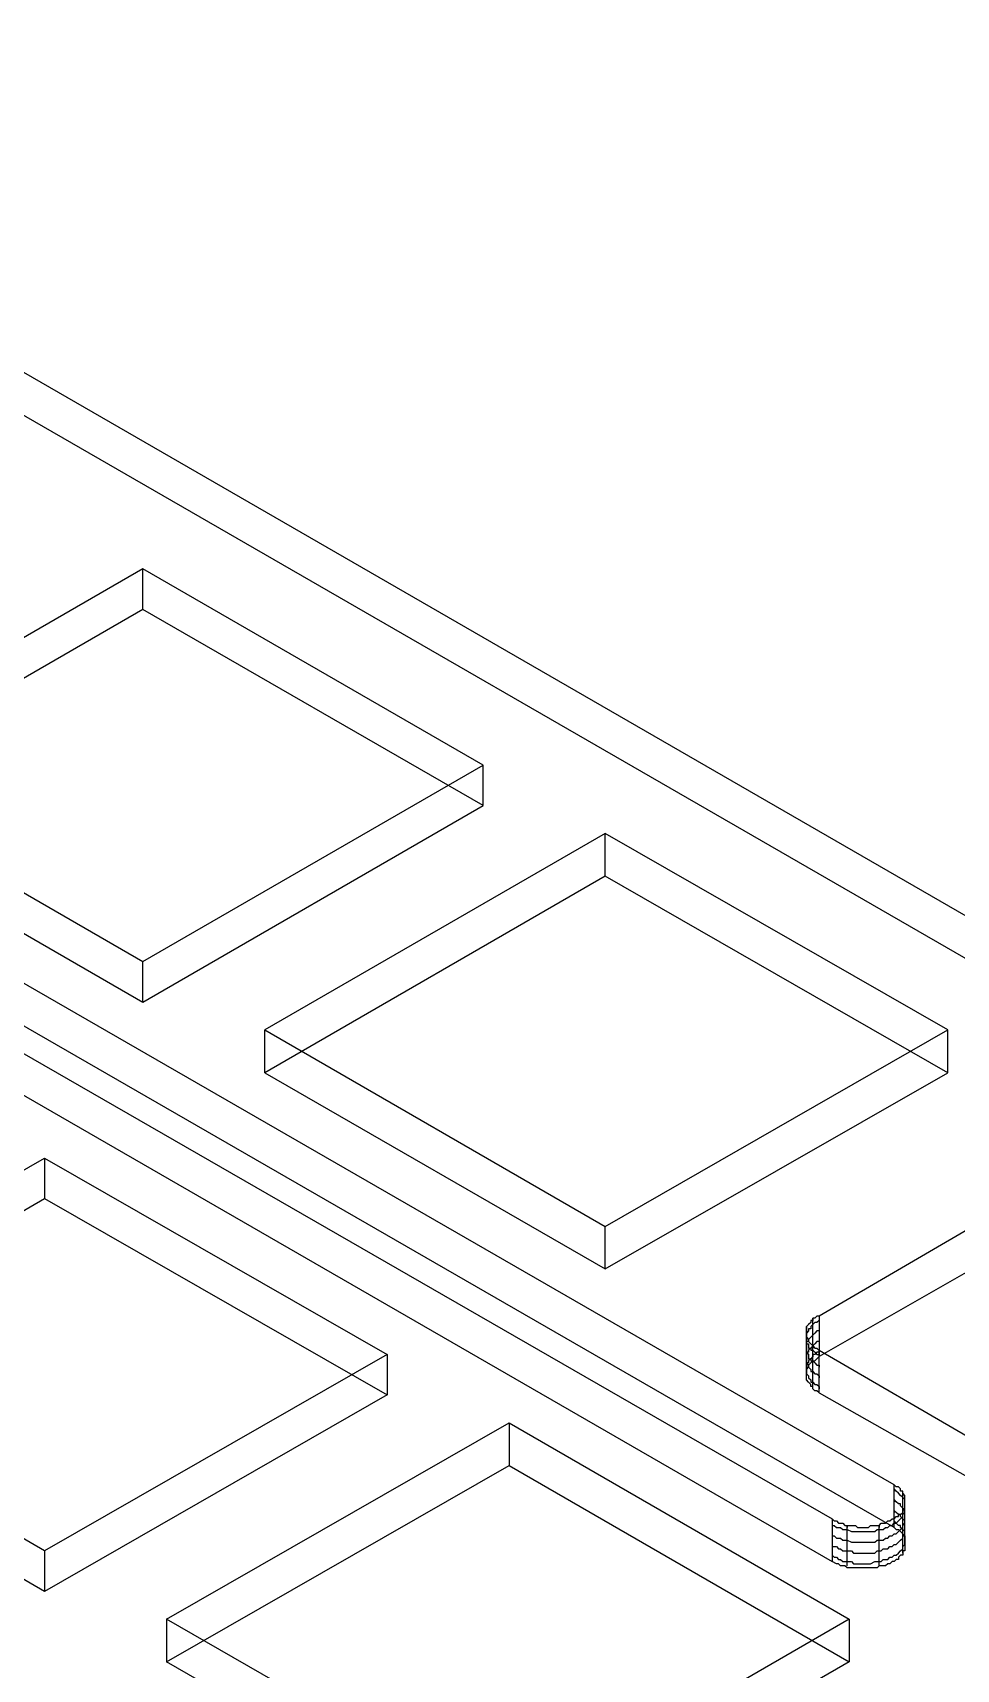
# Model space of a CAD drawing. Header units: millimetres. Extents: x 0 to 2112, y 8 to 1252.
# Drawn here: x 1631.5 to 1745.5, y 344.6 to 546.5 of the extents above; entities that cross this region are included whole.
import ezdxf

# ---------------------------------------------------------------- set-up
doc = ezdxf.new("R2010")
doc.units = ezdxf.units.MM
doc.layers.get('0').update_dxf_attribs({"linetype": 'CONTINUOUS'})

msp = doc.modelspace()

# ---------------------------------------------------------------- linework, layer by layer
at = {"color": 9}
for p, q in [((1557.76, 546.523), (1776.08, 420.582)), ((1557.76, 546.523), (1776.08, 420.582)), ((1557.76, 541.232), (1776.08, 415.322)), ((1557.76, 541.232), (1776.08, 415.322)), ((1737.78, 367.379), (1534.78, 484.339)), ((1737.78, 367.379), (1534.78, 484.339)), ((1527.4, 479.873), (1730.15, 363.164)), ((1527.4, 479.873), (1730.15, 363.164)), ((1737.78, 362.116), (1534.78, 479.076)), ((1737.78, 362.116), (1534.78, 479.076)), ((1645.13, 480.399), (1603.17, 456.152)), ((1645.13, 480.399), (1603.17, 456.152)), ((1687.12, 456.152), (1645.13, 480.399)), ((1645.13, 475.382), (1645.13, 480.399)), ((1687.12, 456.152), (1645.13, 480.399)), ((1645.13, 475.382), (1645.13, 480.399)), ((1527.4, 474.86), (1730.15, 357.9)), ((1527.4, 474.86), (1730.15, 357.9)), ((1645.13, 475.382), (1603.17, 451.164)), ((1645.13, 475.382), (1603.17, 451.164)), ((1687.12, 451.164), (1645.13, 475.382)), ((1687.12, 451.164), (1645.13, 475.382)), ((1603.17, 456.152), (1645.13, 431.934)), ((1603.17, 456.152), (1645.13, 431.934)), ((1645.13, 431.934), (1687.12, 456.152)), ((1645.13, 431.934), (1687.12, 456.152)), ((1687.12, 451.164), (1687.12, 456.152)), ((1687.12, 451.164), (1687.12, 456.152)), ((1603.17, 451.164), (1645.13, 426.918)), ((1603.17, 451.164), (1645.13, 426.918)), ((1645.13, 426.918), (1687.12, 451.164)), ((1645.13, 426.918), (1687.12, 451.164)), ((1702.16, 447.721), (1660.17, 423.503)), ((1702.16, 447.721), (1660.17, 423.503)), ((1744.4, 423.503), (1702.16, 447.721)), ((1702.16, 442.457), (1702.16, 447.721)), ((1702.16, 442.457), (1702.16, 447.721)), ((1744.4, 423.503), (1702.16, 447.721)), ((1702.16, 442.457), (1660.17, 418.211)), ((1702.16, 442.457), (1660.17, 418.211)), ((1744.4, 418.211), (1702.16, 442.457)), ((1744.4, 418.211), (1702.16, 442.457)), ((1645.13, 426.918), (1645.13, 431.934)), ((1645.13, 426.918), (1645.13, 431.934)), ((1660.17, 423.503), (1702.16, 399.256)), ((1660.17, 418.211), (1660.17, 423.503)), ((1660.17, 423.503), (1702.16, 399.256)), ((1660.17, 418.211), (1660.17, 423.503)), ((1702.16, 399.256), (1744.4, 423.503)), ((1702.16, 399.256), (1744.4, 423.503)), ((1744.4, 418.211), (1744.4, 423.503)), ((1744.4, 418.211), (1744.4, 423.503)), ((1660.17, 418.211), (1702.16, 393.996)), ((1660.17, 418.211), (1702.16, 393.996)), ((1702.16, 393.996), (1744.4, 418.211)), ((1702.16, 393.996), (1744.4, 418.211)), ((1591.01, 383.441), (1633, 407.688)), ((1591.01, 383.441), (1633, 407.688)), ((1633, 407.688), (1675.24, 383.441)), ((1633, 407.688), (1633, 402.675)), ((1633, 407.688), (1633, 402.675)), ((1633, 407.688), (1675.24, 383.441)), ((1757.07, 404.795), (1728.55, 388.183)), ((1757.07, 404.795), (1728.55, 388.183)), ((1591.01, 378.456), (1633, 402.675)), ((1591.01, 378.456), (1633, 402.675)), ((1633, 402.675), (1675.24, 378.456)), ((1633, 402.675), (1675.24, 378.456)), ((1702.16, 393.996), (1702.16, 399.256)), ((1702.16, 393.996), (1702.16, 399.256)), ((1757.07, 399.535), (1728.55, 383.194)), ((1757.07, 399.535), (1728.55, 383.194)), ((1728.03, 387.932), (1727.75, 387.932)), ((1727.75, 387.932), (1727.75, 387.657)), ((1727.75, 382.672), (1727.75, 387.932)), ((1727.75, 387.932), (1727.75, 387.657)), ((1728.03, 387.932), (1727.75, 387.932)), ((1727.75, 387.932), (1727.75, 387.657)), ((1728.28, 388.183), (1728.03, 387.932)), ((1728.28, 388.183), (1728.03, 387.932)), ((1728.55, 388.183), (1728.28, 388.183)), ((1728.55, 388.183), (1728.28, 388.183)), ((1728.55, 388.183), (1728.55, 383.194)), ((1728.55, 388.183), (1728.55, 383.194)), ((1727.23, 387.135), (1726.98, 386.888)), ((1727.23, 387.135), (1726.98, 386.888)), ((1726.98, 386.888), (1726.98, 386.613)), ((1726.98, 381.596), (1726.98, 386.888)), ((1726.98, 386.888), (1726.98, 386.613)), ((1726.98, 386.888), (1726.98, 386.613)), ((1726.98, 386.613), (1726.98, 386.362)), ((1726.98, 386.613), (1726.98, 386.362)), ((1726.98, 386.362), (1726.98, 386.362)), ((1726.98, 386.362), (1726.98, 386.087)), ((1727.23, 386.362), (1726.98, 386.087)), ((1726.98, 386.362), (1726.98, 386.362)), ((1726.98, 386.362), (1726.98, 386.087)), ((1726.98, 386.087), (1726.98, 385.812)), ((1726.98, 386.087), (1726.98, 386.087)), ((1726.98, 386.087), (1726.98, 385.812)), ((1726.98, 386.087), (1726.98, 385.812)), ((1726.98, 385.812), (1726.98, 385.812)), ((1726.98, 385.812), (1726.98, 385.565)), ((1726.98, 385.812), (1726.98, 385.565)), ((1726.98, 385.812), (1726.98, 385.812)), ((1726.98, 385.812), (1726.98, 385.565)), ((1727.51, 387.41), (1727.23, 387.135)), ((1727.51, 387.41), (1727.23, 387.135)), ((1727.23, 387.135), (1727.23, 387.135)), ((1727.23, 387.135), (1727.23, 387.135)), ((1727.51, 386.613), (1727.23, 386.613)), ((1727.23, 386.613), (1727.23, 386.362)), ((1727.75, 387.657), (1727.51, 387.657)), ((1727.51, 387.657), (1727.51, 387.41)), ((1727.75, 387.657), (1727.51, 387.657)), ((1727.51, 387.657), (1727.51, 387.41)), ((1727.75, 387.135), (1727.51, 386.888)), ((1727.51, 386.888), (1727.51, 386.613)), ((1727.75, 385.812), (1727.51, 385.565)), ((1728.03, 387.41), (1727.75, 387.135)), ((1727.75, 387.135), (1727.75, 387.135)), ((1728.03, 386.087), (1727.75, 385.812)), ((1727.75, 385.812), (1727.75, 385.812)), ((1728.28, 387.41), (1728.03, 387.41)), ((1728.28, 386.362), (1728.03, 386.087)), ((1728.55, 387.657), (1728.28, 387.41)), ((1728.55, 386.362), (1728.28, 386.362)), ((1726.98, 385.565), (1727.23, 385.29)), ((1726.98, 380.302), (1726.98, 385.565)), ((1726.98, 385.565), (1726.98, 385.29)), ((1726.98, 385.565), (1726.98, 385.565)), ((1726.98, 385.565), (1726.98, 385.29)), ((1726.98, 385.565), (1727.23, 385.29)), ((1726.98, 385.29), (1726.98, 385.039)), ((1727.23, 385.039), (1726.98, 385.039)), ((1726.98, 385.039), (1726.98, 384.764)), ((1726.98, 385.039), (1726.98, 384.764)), ((1726.98, 384.764), (1726.98, 384.517)), ((1726.98, 384.764), (1727.23, 384.764)), ((1726.98, 384.517), (1726.98, 384.242)), ((1726.98, 384.242), (1726.98, 384.242)), ((1726.98, 384.242), (1726.98, 383.967)), ((1726.98, 383.967), (1726.98, 383.716)), ((1727.23, 383.716), (1726.98, 383.716)), ((1726.98, 383.716), (1726.98, 383.441)), ((1726.98, 383.716), (1726.98, 383.716)), ((1726.98, 383.716), (1727.23, 383.441)), ((1727.51, 385.565), (1727.23, 385.29)), ((1727.23, 385.29), (1727.23, 385.29)), ((1727.23, 385.29), (1727.23, 385.039)), ((1727.23, 385.29), (1727.23, 385.039)), ((1727.23, 385.29), (1727.23, 385.29)), ((1727.23, 385.29), (1727.23, 385.039)), ((1727.23, 385.039), (1727.51, 384.764)), ((1727.23, 385.039), (1727.51, 384.764)), ((1727.23, 384.764), (1727.23, 384.517)), ((1727.23, 384.517), (1727.23, 384.242)), ((1727.51, 384.242), (1727.23, 383.967)), ((1727.23, 384.242), (1727.51, 384.242)), ((1727.23, 383.967), (1727.23, 383.716)), ((1727.51, 385.565), (1727.51, 385.565)), ((1727.51, 384.764), (1727.51, 384.764)), ((1727.51, 384.764), (1727.75, 384.517)), ((1727.51, 384.764), (1727.51, 384.764)), ((1727.51, 384.764), (1727.75, 384.517)), ((1727.75, 384.517), (1727.51, 384.242)), ((1727.51, 384.242), (1727.51, 384.242)), ((1727.51, 384.242), (1727.51, 383.967)), ((1727.51, 383.967), (1727.75, 383.967)), ((1728.03, 384.764), (1727.75, 384.517)), ((1727.75, 384.517), (1728.03, 384.242)), ((1727.75, 379.226), (1727.75, 384.517)), ((1727.75, 384.517), (1727.75, 384.242)), ((1727.75, 384.517), (1727.75, 384.517)), ((1727.75, 384.517), (1728.03, 384.242)), ((1727.75, 383.967), (1728.03, 383.716)), ((1728.28, 385.039), (1728.03, 384.764)), ((1728.03, 384.242), (1728.28, 384.242)), ((1728.03, 384.242), (1728.28, 384.242)), ((1728.28, 383.716), (1728.03, 383.441)), ((1728.03, 383.716), (1728.28, 383.441)), ((1728.55, 385.039), (1728.28, 385.039)), ((1728.28, 384.242), (1728.55, 383.967)), ((1728.28, 384.242), (1728.55, 383.967)), ((1728.55, 383.716), (1728.28, 383.716)), ((1728.55, 383.967), (1748.09, 372.643)), ((1728.55, 378.703), (1728.55, 383.967)), ((1728.55, 383.967), (1748.09, 372.643)), ((1728.55, 378.703), (1728.55, 383.967)), ((1633, 359.223), (1591.01, 383.441)), ((1633, 359.223), (1591.01, 383.441)), ((1675.24, 383.441), (1633, 359.223)), ((1675.24, 383.441), (1633, 359.223)), ((1675.24, 383.441), (1675.24, 378.456)), ((1675.24, 383.441), (1675.24, 378.456)), ((1726.98, 383.441), (1726.98, 383.194)), ((1726.98, 383.194), (1726.98, 382.919)), ((1726.98, 382.919), (1726.98, 382.919)), ((1726.98, 382.919), (1726.98, 382.672)), ((1726.98, 382.672), (1726.98, 382.397)), ((1727.23, 382.397), (1726.98, 382.397)), ((1726.98, 382.397), (1726.98, 382.147)), ((1726.98, 382.397), (1726.98, 382.397)), ((1726.98, 382.397), (1727.23, 382.147)), ((1726.98, 382.147), (1726.98, 381.871)), ((1726.98, 381.596), (1727.23, 381.871)), ((1726.98, 381.871), (1726.98, 381.871)), ((1726.98, 381.871), (1726.98, 381.596)), ((1726.98, 381.596), (1727.23, 381.871)), ((1727.23, 383.441), (1727.23, 383.194)), ((1727.23, 383.194), (1727.23, 382.919)), ((1727.51, 382.919), (1727.23, 382.672)), ((1727.23, 382.919), (1727.51, 382.919)), ((1727.23, 382.672), (1727.23, 382.397)), ((1727.23, 382.147), (1727.51, 382.397)), ((1727.23, 382.147), (1727.51, 382.397)), ((1727.23, 381.871), (1727.23, 382.147)), ((1727.23, 382.147), (1727.23, 381.871)), ((1727.23, 381.871), (1727.23, 382.147)), ((1727.23, 381.871), (1727.23, 381.871)), ((1727.23, 381.871), (1727.23, 381.871)), ((1727.23, 381.871), (1727.51, 381.596)), ((1727.23, 381.871), (1727.23, 381.871)), ((1727.75, 383.194), (1727.51, 382.919)), ((1727.51, 382.919), (1727.51, 382.919)), ((1727.51, 382.919), (1727.51, 382.672)), ((1727.51, 382.397), (1727.75, 382.672)), ((1727.51, 382.672), (1727.75, 382.672)), ((1727.51, 382.397), (1727.75, 382.672)), ((1727.51, 382.397), (1727.51, 382.397)), ((1727.51, 382.397), (1727.51, 382.397)), ((1728.03, 383.441), (1727.75, 383.441)), ((1727.75, 383.441), (1727.75, 383.194)), ((1727.75, 382.672), (1728.03, 382.672)), ((1727.75, 382.672), (1728.03, 382.397)), ((1727.75, 382.672), (1728.03, 382.672)), ((1728.03, 382.672), (1728.28, 382.919)), ((1728.03, 382.672), (1728.28, 382.919)), ((1728.03, 382.397), (1728.28, 382.147)), ((1728.28, 383.441), (1728.55, 383.441)), ((1728.28, 382.919), (1728.55, 383.194)), ((1728.28, 382.919), (1728.55, 383.194)), ((1728.28, 382.147), (1728.55, 382.147)), ((1728.55, 383.441), (1728.55, 383.194)), ((1728.55, 382.147), (1728.55, 381.871)), ((1726.98, 381.349), (1726.98, 381.596)), ((1726.98, 381.596), (1726.98, 381.349)), ((1726.98, 381.349), (1726.98, 381.596)), ((1726.98, 381.074), (1726.98, 381.349)), ((1726.98, 381.349), (1726.98, 381.074)), ((1726.98, 381.074), (1726.98, 381.349)), ((1726.98, 380.824), (1726.98, 381.074)), ((1726.98, 381.074), (1726.98, 381.074)), ((1726.98, 381.074), (1726.98, 381.074)), ((1726.98, 381.074), (1727.23, 380.824)), ((1726.98, 380.824), (1726.98, 381.074)), ((1726.98, 381.074), (1726.98, 381.074)), ((1726.98, 380.548), (1726.98, 380.824)), ((1726.98, 380.548), (1726.98, 380.824)), ((1726.98, 380.302), (1726.98, 380.548)), ((1726.98, 380.548), (1726.98, 380.548)), ((1726.98, 380.302), (1726.98, 380.548)), ((1726.98, 380.548), (1726.98, 380.548)), ((1727.23, 380.026), (1726.98, 380.302)), ((1727.23, 380.026), (1726.98, 380.302)), ((1727.23, 380.824), (1727.23, 380.548)), ((1727.23, 380.548), (1727.23, 380.548)), ((1727.23, 380.548), (1727.51, 380.302)), ((1727.51, 379.751), (1727.23, 380.026)), ((1727.23, 380.026), (1727.23, 380.026)), ((1727.51, 379.751), (1727.23, 380.026)), ((1727.23, 380.026), (1727.23, 380.026)), ((1727.51, 381.596), (1727.51, 381.349)), ((1727.51, 381.349), (1727.75, 381.349)), ((1727.51, 380.302), (1727.51, 380.026)), ((1727.51, 380.026), (1727.75, 380.026)), ((1727.51, 379.501), (1727.51, 379.751)), ((1727.51, 379.501), (1727.51, 379.751)), ((1727.75, 381.349), (1728.03, 381.074)), ((1727.75, 380.026), (1728.03, 379.751)), ((1728.03, 381.074), (1728.28, 381.074)), ((1728.03, 379.751), (1728.28, 379.751)), ((1728.28, 381.074), (1728.55, 380.824)), ((1728.28, 379.751), (1728.55, 379.501)), ((1728.55, 380.824), (1728.55, 380.548)), ((1633, 354.21), (1591.01, 378.456)), ((1633, 354.21), (1591.01, 378.456)), ((1675.24, 378.456), (1633, 354.21)), ((1675.24, 378.456), (1633, 354.21)), ((1727.75, 379.501), (1727.51, 379.501)), ((1727.75, 379.501), (1727.51, 379.501)), ((1727.75, 379.226), (1727.75, 379.501)), ((1727.75, 379.226), (1727.75, 379.501)), ((1728.03, 378.979), (1727.75, 379.226)), ((1728.03, 378.979), (1727.75, 379.226)), ((1728.28, 378.979), (1728.03, 378.979)), ((1728.28, 378.979), (1728.03, 378.979)), ((1728.55, 378.703), (1728.28, 378.979)), ((1728.55, 378.703), (1728.28, 378.979)), ((1728.55, 379.501), (1728.55, 379.226)), ((1728.55, 378.703), (1748.09, 367.654)), ((1728.55, 378.703), (1748.09, 367.654)), ((1648.05, 350.793), (1690.29, 375.01)), ((1648.05, 350.793), (1690.29, 375.01)), ((1690.29, 375.01), (1732.24, 350.793)), ((1690.29, 375.01), (1690.29, 369.75)), ((1690.29, 375.01), (1690.29, 369.75)), ((1690.29, 375.01), (1732.24, 350.793)), ((1648.05, 345.531), (1690.29, 369.75)), ((1648.05, 345.531), (1690.29, 369.75)), ((1690.29, 369.75), (1732.24, 345.531)), ((1690.29, 369.75), (1732.24, 345.531)), ((1738.06, 367.132), (1737.78, 367.379)), ((1737.78, 362.116), (1737.78, 367.379)), ((1738.06, 367.132), (1737.78, 367.379)), ((1737.78, 362.116), (1737.78, 367.379)), ((1738.06, 366.582), (1737.78, 366.857)), ((1737.78, 366.857), (1737.78, 366.582)), ((1738.06, 365.287), (1737.78, 365.534)), ((1737.78, 365.534), (1737.78, 365.287)), ((1738.33, 367.132), (1738.06, 367.132)), ((1738.33, 367.132), (1738.06, 367.132)), ((1738.33, 366.332), (1738.06, 366.582)), ((1738.58, 366.857), (1738.33, 367.132)), ((1738.58, 366.857), (1738.33, 367.132)), ((1738.58, 366.056), (1738.33, 366.332)), ((1738.58, 366.582), (1738.58, 366.857)), ((1738.58, 366.582), (1738.58, 366.857)), ((1738.86, 366.582), (1738.58, 366.582)), ((1738.86, 366.582), (1738.58, 366.582)), ((1738.86, 365.809), (1738.58, 366.056)), ((1738.58, 366.056), (1738.58, 366.056)), ((1738.86, 366.332), (1738.86, 366.582)), ((1738.86, 366.332), (1738.86, 366.582)), ((1739.11, 366.056), (1738.86, 366.332)), ((1738.86, 361.319), (1738.86, 366.332)), ((1738.86, 366.332), (1738.86, 366.056)), ((1739.11, 366.056), (1738.86, 366.332)), ((1739.11, 365.534), (1738.86, 365.809)), ((1738.86, 365.809), (1738.86, 365.809)), ((1739.11, 365.809), (1739.11, 366.056)), ((1739.11, 366.056), (1739.11, 366.056)), ((1739.11, 365.809), (1739.11, 366.056)), ((1739.11, 366.056), (1739.11, 366.056)), ((1739.11, 365.534), (1739.11, 365.809)), ((1739.11, 365.534), (1739.11, 365.809)), ((1739.11, 365.287), (1739.11, 365.534)), ((1739.11, 365.534), (1739.11, 365.534)), ((1739.11, 365.287), (1739.11, 365.534)), ((1739.11, 365.287), (1739.11, 365.534)), ((1739.11, 365.534), (1739.11, 365.534)), ((1738.06, 363.964), (1737.78, 364.211)), ((1737.78, 364.211), (1737.78, 363.964)), ((1738.33, 365.012), (1738.06, 365.287)), ((1738.33, 363.689), (1738.06, 363.964)), ((1738.58, 365.012), (1738.33, 365.012)), ((1738.33, 363.439), (1738.33, 363.689)), ((1738.33, 363.689), (1738.58, 363.689)), ((1738.58, 363.689), (1738.33, 363.689)), ((1738.33, 363.439), (1738.33, 363.689)), ((1738.33, 363.689), (1738.58, 363.689)), ((1738.58, 364.762), (1738.58, 365.012)), ((1738.86, 364.486), (1738.58, 364.762)), ((1738.58, 363.689), (1738.86, 363.964)), ((1738.58, 363.689), (1738.86, 363.964)), ((1738.58, 363.439), (1738.58, 363.689)), ((1738.86, 364.211), (1739.11, 364.486)), ((1739.11, 364.211), (1738.86, 364.486)), ((1738.86, 364.486), (1738.86, 364.486)), ((1738.86, 364.211), (1739.11, 364.486)), ((1738.86, 363.964), (1738.86, 364.211)), ((1738.86, 364.211), (1738.86, 364.211)), ((1738.86, 358.948), (1738.86, 364.211)), ((1738.86, 364.211), (1738.86, 363.964)), ((1738.86, 363.964), (1738.86, 364.211)), ((1738.86, 364.211), (1738.86, 364.211)), ((1738.86, 363.689), (1739.11, 363.964)), ((1738.86, 363.439), (1738.86, 363.689)), ((1739.11, 365.012), (1739.11, 365.287)), ((1739.11, 365.012), (1739.11, 365.287)), ((1739.11, 365.012), (1739.11, 365.287)), ((1739.11, 364.762), (1739.11, 365.012)), ((1739.11, 364.762), (1739.11, 365.012)), ((1739.11, 365.012), (1739.11, 365.012)), ((1739.11, 364.762), (1739.11, 365.012)), ((1739.11, 364.486), (1739.11, 364.762)), ((1739.11, 364.762), (1739.11, 364.762)), ((1739.11, 364.486), (1739.11, 364.762)), ((1739.11, 364.486), (1739.11, 364.762)), ((1739.11, 364.762), (1739.11, 364.762)), ((1739.11, 364.211), (1739.11, 364.486)), ((1739.11, 364.486), (1739.11, 364.486)), ((1739.11, 363.964), (1739.11, 364.211)), ((1739.11, 363.964), (1739.11, 364.211)), ((1739.11, 363.689), (1739.11, 363.964)), ((1739.11, 363.964), (1739.11, 363.964)), ((1739.11, 363.964), (1739.11, 363.964)), ((1739.11, 363.439), (1739.11, 363.689)), ((1730.15, 363.164), (1730.4, 362.917)), ((1730.15, 363.164), (1730.4, 362.917)), ((1730.15, 363.164), (1730.15, 357.9)), ((1730.15, 363.164), (1730.15, 357.9)), ((1730.15, 362.366), (1730.4, 362.366)), ((1730.4, 362.917), (1730.67, 362.917)), ((1730.4, 362.917), (1730.67, 362.917)), ((1730.4, 362.366), (1730.67, 362.116)), ((1730.67, 362.917), (1730.92, 362.641)), ((1730.67, 362.917), (1730.92, 362.641)), ((1730.67, 362.116), (1730.92, 362.116)), ((1730.92, 362.641), (1731.2, 362.641)), ((1730.92, 362.641), (1731.2, 362.641)), ((1730.92, 362.116), (1731.2, 362.116)), ((1731.2, 362.641), (1731.45, 362.641)), ((1731.2, 362.641), (1731.45, 362.641)), ((1731.2, 362.116), (1731.45, 361.841)), ((1731.45, 362.641), (1731.72, 362.366)), ((1731.45, 362.641), (1731.72, 362.366)), ((1731.45, 361.841), (1731.72, 361.841)), ((1731.72, 362.366), (1732, 362.366)), ((1731.72, 362.366), (1732, 362.366)), ((1731.72, 361.841), (1732, 361.841)), ((1732, 362.366), (1732.52, 362.366)), ((1732, 357.378), (1732, 362.366)), ((1732, 362.366), (1732, 362.116)), ((1732, 362.366), (1732.52, 362.366)), ((1732, 361.841), (1732.52, 361.594)), ((1732.52, 362.366), (1732.77, 362.366)), ((1732.52, 362.366), (1732.77, 362.366)), ((1732.52, 361.594), (1732.77, 361.594)), ((1732.77, 362.366), (1733.05, 362.366)), ((1732.77, 362.366), (1733.05, 362.366)), ((1732.77, 361.594), (1733.05, 361.594)), ((1733.05, 362.366), (1733.29, 362.116)), ((1733.05, 362.366), (1733.29, 362.116)), ((1733.05, 361.594), (1733.29, 361.594)), ((1733.29, 362.116), (1733.57, 362.116)), ((1733.29, 362.116), (1733.57, 362.116)), ((1733.29, 361.594), (1733.57, 361.594)), ((1733.57, 362.116), (1734.09, 362.116)), ((1733.57, 362.116), (1734.09, 362.116)), ((1733.57, 361.594), (1734.09, 361.594)), ((1734.09, 362.116), (1734.37, 362.116)), ((1734.09, 362.116), (1734.37, 362.116)), ((1734.09, 361.594), (1734.37, 361.594)), ((1734.37, 362.116), (1734.62, 362.116)), ((1734.37, 362.116), (1734.62, 362.116)), ((1734.37, 361.594), (1734.62, 361.594)), ((1734.62, 362.116), (1734.89, 362.366)), ((1734.62, 362.116), (1734.89, 362.366)), ((1734.62, 361.594), (1734.89, 361.594)), ((1734.89, 362.366), (1735.42, 362.366)), ((1734.89, 362.366), (1735.42, 362.366)), ((1734.89, 361.594), (1735.42, 361.594)), ((1735.42, 362.366), (1735.69, 362.366)), ((1735.42, 362.366), (1735.69, 362.366)), ((1735.42, 361.594), (1735.69, 361.841)), ((1735.69, 362.366), (1735.94, 362.366)), ((1735.69, 362.366), (1735.94, 362.366)), ((1735.69, 361.841), (1735.94, 361.841)), ((1735.94, 362.366), (1736.21, 362.641)), ((1735.94, 362.366), (1736.21, 362.641)), ((1735.94, 357.378), (1735.94, 362.366)), ((1735.94, 362.366), (1735.94, 362.116)), ((1735.94, 361.841), (1736.21, 361.841)), ((1736.21, 362.641), (1736.46, 362.641)), ((1736.21, 362.641), (1736.46, 362.641)), ((1736.21, 361.841), (1736.46, 361.841)), ((1736.46, 362.641), (1736.74, 362.641)), ((1736.46, 362.641), (1736.74, 362.641)), ((1736.46, 361.841), (1736.74, 362.116)), ((1736.74, 362.641), (1737.01, 362.917)), ((1736.74, 362.641), (1737.01, 362.917)), ((1736.74, 362.116), (1737.01, 362.116)), ((1737.01, 362.917), (1737.26, 362.917)), ((1737.01, 362.917), (1737.26, 362.917)), ((1737.01, 362.116), (1737.26, 362.366)), ((1737.26, 362.917), (1737.54, 363.164)), ((1737.26, 362.917), (1737.54, 363.164)), ((1737.26, 362.366), (1737.54, 362.366)), ((1737.54, 363.164), (1737.78, 363.164)), ((1737.54, 363.164), (1737.78, 363.164)), ((1737.54, 362.366), (1737.78, 362.641)), ((1737.78, 363.164), (1738.06, 363.439)), ((1737.78, 363.164), (1738.06, 363.439)), ((1738.06, 362.641), (1737.78, 362.917)), ((1737.78, 362.917), (1737.78, 362.641)), ((1737.78, 362.641), (1738.06, 362.641)), ((1737.78, 362.116), (1737.78, 362.116)), ((1737.78, 362.116), (1738.06, 361.841)), ((1737.78, 362.116), (1737.78, 362.116)), ((1737.78, 362.116), (1738.06, 361.841)), ((1738.06, 363.439), (1738.33, 363.439)), ((1738.06, 363.439), (1738.33, 363.439)), ((1738.06, 362.641), (1738.33, 362.917)), ((1738.33, 362.366), (1738.06, 362.641)), ((1738.06, 361.841), (1738.33, 361.841)), ((1738.06, 361.841), (1738.33, 361.841)), ((1738.06, 361.319), (1738.33, 361.594)), ((1738.33, 362.917), (1738.58, 363.164)), ((1738.33, 362.917), (1738.33, 362.917)), ((1738.58, 362.366), (1738.33, 362.366)), ((1738.33, 361.841), (1738.58, 361.594)), ((1738.33, 361.594), (1738.58, 361.841)), ((1738.33, 361.841), (1738.58, 361.594)), ((1738.33, 361.594), (1738.33, 361.594)), ((1738.86, 363.164), (1738.58, 363.439)), ((1738.58, 363.164), (1738.86, 363.439)), ((1738.58, 362.116), (1738.58, 362.366)), ((1738.86, 361.841), (1738.58, 362.116)), ((1738.58, 361.841), (1738.86, 362.116)), ((1738.58, 361.594), (1738.58, 361.594)), ((1738.58, 361.594), (1738.86, 361.319)), ((1738.58, 361.594), (1738.58, 361.594)), ((1738.58, 361.594), (1738.86, 361.319)), ((1738.86, 363.439), (1738.86, 363.439)), ((1739.11, 362.917), (1738.86, 363.164)), ((1738.86, 363.164), (1738.86, 363.164)), ((1738.86, 362.366), (1739.11, 362.641)), ((1738.86, 362.116), (1738.86, 362.366)), ((1738.86, 362.116), (1738.86, 362.116)), ((1739.11, 361.594), (1738.86, 361.841)), ((1738.86, 361.841), (1738.86, 361.841)), ((1739.11, 363.164), (1739.11, 363.439)), ((1739.11, 362.917), (1739.11, 363.164)), ((1739.11, 363.164), (1739.11, 363.164)), ((1739.11, 362.641), (1739.11, 362.917)), ((1739.11, 362.641), (1739.11, 362.917)), ((1739.11, 362.366), (1739.11, 362.641)), ((1739.11, 362.641), (1739.11, 362.641)), ((1739.11, 362.641), (1739.11, 362.641)), ((1739.11, 362.116), (1739.11, 362.366)), ((1739.11, 361.841), (1739.11, 362.116)), ((1739.11, 361.594), (1739.11, 361.841)), ((1739.11, 361.841), (1739.11, 361.841)), ((1739.11, 361.319), (1739.11, 361.594)), ((1739.11, 361.319), (1739.11, 361.594)), ((1730.15, 361.072), (1730.4, 361.072)), ((1730.15, 359.749), (1730.4, 359.749)), ((1730.4, 361.072), (1730.67, 360.796)), ((1730.4, 359.749), (1730.67, 359.749)), ((1730.67, 360.796), (1730.92, 360.796)), ((1730.67, 359.749), (1730.92, 359.473)), ((1730.92, 360.796), (1731.2, 360.796)), ((1730.92, 359.473), (1731.2, 359.473)), ((1731.2, 360.796), (1731.45, 360.546)), ((1731.2, 359.473), (1731.45, 359.223)), ((1731.45, 360.546), (1731.72, 360.546)), ((1731.72, 360.546), (1732, 360.546)), ((1732, 360.546), (1732.52, 360.271)), ((1732.52, 360.271), (1732.77, 360.271)), ((1732.77, 360.271), (1733.05, 360.271)), ((1733.05, 360.271), (1733.29, 360.271)), ((1733.29, 360.271), (1733.57, 360.271)), ((1733.57, 360.271), (1734.09, 360.271)), ((1734.09, 360.271), (1734.37, 360.271)), ((1734.37, 360.271), (1734.62, 360.271)), ((1734.62, 360.271), (1734.89, 360.271)), ((1734.89, 360.271), (1735.42, 360.271)), ((1735.42, 360.271), (1735.69, 360.546)), ((1735.69, 360.546), (1735.94, 360.546)), ((1735.94, 360.546), (1736.21, 360.546)), ((1736.21, 360.546), (1736.46, 360.546)), ((1736.21, 359.223), (1736.46, 359.473)), ((1736.46, 360.546), (1736.74, 360.796)), ((1736.46, 359.473), (1736.74, 359.473)), ((1736.74, 360.796), (1737.01, 360.796)), ((1736.74, 359.473), (1737.01, 359.473)), ((1737.01, 360.796), (1737.26, 361.072)), ((1737.01, 359.473), (1737.26, 359.749)), ((1737.26, 361.072), (1737.54, 361.072)), ((1737.26, 359.749), (1737.54, 359.749)), ((1737.54, 361.072), (1737.78, 361.319)), ((1737.54, 359.749), (1737.78, 359.996)), ((1737.78, 361.319), (1738.06, 361.319)), ((1737.78, 359.996), (1738.06, 359.996)), ((1738.06, 359.996), (1738.33, 360.271)), ((1738.33, 360.271), (1738.58, 360.546)), ((1738.33, 360.271), (1738.33, 360.271)), ((1738.58, 360.546), (1738.86, 360.796)), ((1738.58, 359.223), (1738.86, 359.473)), ((1738.86, 361.319), (1738.86, 361.072)), ((1738.86, 361.072), (1739.11, 361.319)), ((1738.86, 361.319), (1738.86, 361.072)), ((1738.86, 361.072), (1739.11, 361.072)), ((1738.86, 360.796), (1738.86, 361.072)), ((1738.86, 361.072), (1739.11, 361.072)), ((1738.86, 360.796), (1738.86, 360.796)), ((1738.86, 359.749), (1739.11, 359.996)), ((1738.86, 359.473), (1738.86, 359.749)), ((1738.86, 359.473), (1738.86, 359.473)), ((1739.11, 361.072), (1739.11, 361.319)), ((1739.11, 361.319), (1739.11, 361.319)), ((1739.11, 361.319), (1739.11, 361.319)), ((1739.11, 361.072), (1739.11, 360.796)), ((1739.11, 360.796), (1739.11, 361.072)), ((1739.11, 361.072), (1739.11, 360.796)), ((1739.11, 360.796), (1739.11, 360.546)), ((1739.11, 360.546), (1739.11, 360.796)), ((1739.11, 360.796), (1739.11, 360.796)), ((1739.11, 360.796), (1739.11, 360.546)), ((1739.11, 360.546), (1739.11, 360.546)), ((1739.11, 360.546), (1739.11, 360.271)), ((1739.11, 360.271), (1739.11, 360.546)), ((1739.11, 360.546), (1739.11, 360.546)), ((1739.11, 360.546), (1739.11, 360.271)), ((1739.11, 360.271), (1739.11, 359.996)), ((1739.11, 359.996), (1739.11, 360.271)), ((1739.11, 360.271), (1739.11, 359.996)), ((1739.11, 359.996), (1739.11, 359.749)), ((1739.11, 359.996), (1739.11, 359.996)), ((1739.11, 359.996), (1739.11, 359.749)), ((1739.11, 359.749), (1739.11, 359.749)), ((1739.11, 359.749), (1739.11, 359.473)), ((1739.11, 359.749), (1739.11, 359.749)), ((1739.11, 359.749), (1739.11, 359.473)), ((1739.11, 359.473), (1739.11, 359.223)), ((1739.11, 359.473), (1739.11, 359.223)), ((1633, 359.223), (1633, 354.21)), ((1633, 359.223), (1633, 354.21)), ((1730.15, 358.701), (1730.4, 358.426)), ((1730.67, 357.625), (1730.15, 357.9)), ((1730.67, 357.625), (1730.15, 357.9)), ((1730.4, 358.426), (1730.67, 358.426)), ((1730.67, 358.426), (1730.92, 358.151)), ((1730.92, 357.625), (1730.67, 357.625)), ((1730.92, 357.625), (1730.67, 357.625)), ((1730.92, 358.151), (1731.2, 358.151)), ((1731.2, 357.378), (1730.92, 357.625)), ((1731.2, 357.378), (1730.92, 357.625)), ((1731.2, 358.151), (1731.45, 357.9)), ((1731.45, 359.223), (1731.72, 359.223)), ((1731.45, 357.9), (1731.72, 357.9)), ((1731.72, 359.223), (1732, 359.223)), ((1731.72, 357.9), (1732, 357.9)), ((1732, 359.223), (1732.52, 359.223)), ((1732, 357.9), (1732.52, 357.9)), ((1732.52, 359.223), (1732.77, 358.948)), ((1732.52, 357.9), (1732.77, 357.625)), ((1732.77, 358.948), (1733.05, 358.948)), ((1732.77, 357.625), (1733.05, 357.625)), ((1733.05, 358.948), (1733.29, 358.948)), ((1733.05, 357.625), (1733.29, 357.625)), ((1733.29, 358.948), (1733.57, 358.948)), ((1733.29, 357.625), (1733.57, 357.625)), ((1733.57, 358.948), (1734.09, 358.948)), ((1733.57, 357.625), (1734.09, 357.625)), ((1734.09, 358.948), (1734.37, 358.948)), ((1734.09, 357.625), (1734.37, 357.625)), ((1734.37, 358.948), (1734.62, 358.948)), ((1734.37, 357.625), (1734.62, 357.625)), ((1734.62, 358.948), (1734.89, 358.948)), ((1734.62, 357.625), (1734.89, 357.625)), ((1734.89, 358.948), (1735.42, 358.948)), ((1734.89, 357.625), (1735.42, 357.9)), ((1735.42, 358.948), (1735.69, 359.223)), ((1735.42, 357.9), (1735.69, 357.9)), ((1735.69, 359.223), (1735.94, 359.223)), ((1735.69, 357.9), (1735.94, 357.9)), ((1735.94, 359.223), (1736.21, 359.223)), ((1735.94, 357.9), (1736.21, 357.9)), ((1736.21, 357.9), (1736.46, 358.151)), ((1736.46, 358.151), (1736.74, 358.151)), ((1736.74, 358.151), (1737.01, 358.151)), ((1737.01, 357.625), (1736.74, 357.378)), ((1737.01, 357.625), (1736.74, 357.378)), ((1737.01, 358.151), (1737.26, 358.426)), ((1737.26, 357.625), (1737.01, 357.625)), ((1737.26, 357.625), (1737.01, 357.625)), ((1737.26, 358.426), (1737.54, 358.426)), ((1737.54, 357.9), (1737.26, 357.625)), ((1737.54, 357.9), (1737.26, 357.625)), ((1737.54, 358.426), (1737.78, 358.701)), ((1737.78, 357.9), (1737.54, 357.9)), ((1737.78, 357.9), (1737.54, 357.9)), ((1737.78, 358.701), (1738.06, 358.701)), ((1738.06, 358.151), (1737.78, 357.9)), ((1738.06, 358.151), (1737.78, 357.9)), ((1738.06, 358.701), (1738.33, 358.948)), ((1738.33, 358.151), (1738.06, 358.151)), ((1738.33, 358.151), (1738.06, 358.151)), ((1738.33, 358.948), (1738.58, 359.223)), ((1738.33, 358.948), (1738.33, 358.948)), ((1738.58, 358.701), (1738.33, 358.426)), ((1738.58, 358.701), (1738.33, 358.426)), ((1738.33, 358.426), (1738.33, 358.151)), ((1738.33, 358.426), (1738.33, 358.151)), ((1738.86, 358.701), (1738.58, 358.701)), ((1738.86, 358.701), (1738.58, 358.701)), ((1739.11, 359.223), (1738.86, 359.223)), ((1738.86, 359.223), (1738.86, 358.948)), ((1739.11, 359.223), (1738.86, 359.223)), ((1738.86, 359.223), (1738.86, 358.948)), ((1738.86, 358.948), (1738.86, 358.701)), ((1738.86, 358.948), (1738.86, 358.701)), ((1731.45, 357.378), (1731.2, 357.378)), ((1731.45, 357.378), (1731.2, 357.378)), ((1731.72, 357.378), (1731.45, 357.378)), ((1731.72, 357.378), (1731.45, 357.378)), ((1732, 357.103), (1731.72, 357.378)), ((1732, 357.103), (1731.72, 357.378)), ((1732.52, 357.103), (1732, 357.103)), ((1732.52, 357.103), (1732, 357.103)), ((1732.77, 357.103), (1732.52, 357.103)), ((1732.77, 357.103), (1732.52, 357.103)), ((1733.05, 357.103), (1732.77, 357.103)), ((1733.05, 357.103), (1732.77, 357.103)), ((1733.29, 357.103), (1733.05, 357.103)), ((1733.29, 357.103), (1733.05, 357.103)), ((1733.57, 357.103), (1733.29, 357.103)), ((1733.57, 357.103), (1733.29, 357.103)), ((1734.09, 357.103), (1733.57, 357.103)), ((1734.09, 357.103), (1733.57, 357.103)), ((1734.37, 357.103), (1734.09, 357.103)), ((1734.37, 357.103), (1734.09, 357.103)), ((1734.62, 357.103), (1734.37, 357.103)), ((1734.62, 357.103), (1734.37, 357.103)), ((1734.89, 357.103), (1734.62, 357.103)), ((1734.89, 357.103), (1734.62, 357.103)), ((1735.42, 357.103), (1734.89, 357.103)), ((1735.42, 357.103), (1734.89, 357.103)), ((1735.69, 357.103), (1735.42, 357.103)), ((1735.69, 357.103), (1735.42, 357.103)), ((1735.94, 357.378), (1735.69, 357.103)), ((1735.94, 357.378), (1735.69, 357.103)), ((1736.21, 357.378), (1735.94, 357.378)), ((1736.21, 357.378), (1735.94, 357.378)), ((1736.46, 357.378), (1736.21, 357.378)), ((1736.46, 357.378), (1736.21, 357.378)), ((1736.74, 357.378), (1736.46, 357.378)), ((1736.74, 357.378), (1736.46, 357.378)), ((1690.29, 326.548), (1648.05, 350.793)), ((1648.05, 350.793), (1648.05, 345.531)), ((1690.29, 326.548), (1648.05, 350.793)), ((1648.05, 350.793), (1648.05, 345.531)), ((1732.24, 350.793), (1690.29, 326.548)), ((1732.24, 350.793), (1690.29, 326.548)), ((1732.24, 350.793), (1732.24, 345.531)), ((1732.24, 350.793), (1732.24, 345.531)), ((1690.29, 321.285), (1648.05, 345.531)), ((1690.29, 321.285), (1648.05, 345.531)), ((1732.24, 345.531), (1690.29, 321.285)), ((1732.24, 345.531), (1690.29, 321.285))]:
    msp.add_line(p, q, dxfattribs=at)

doc.saveas('drawing.dxf')
